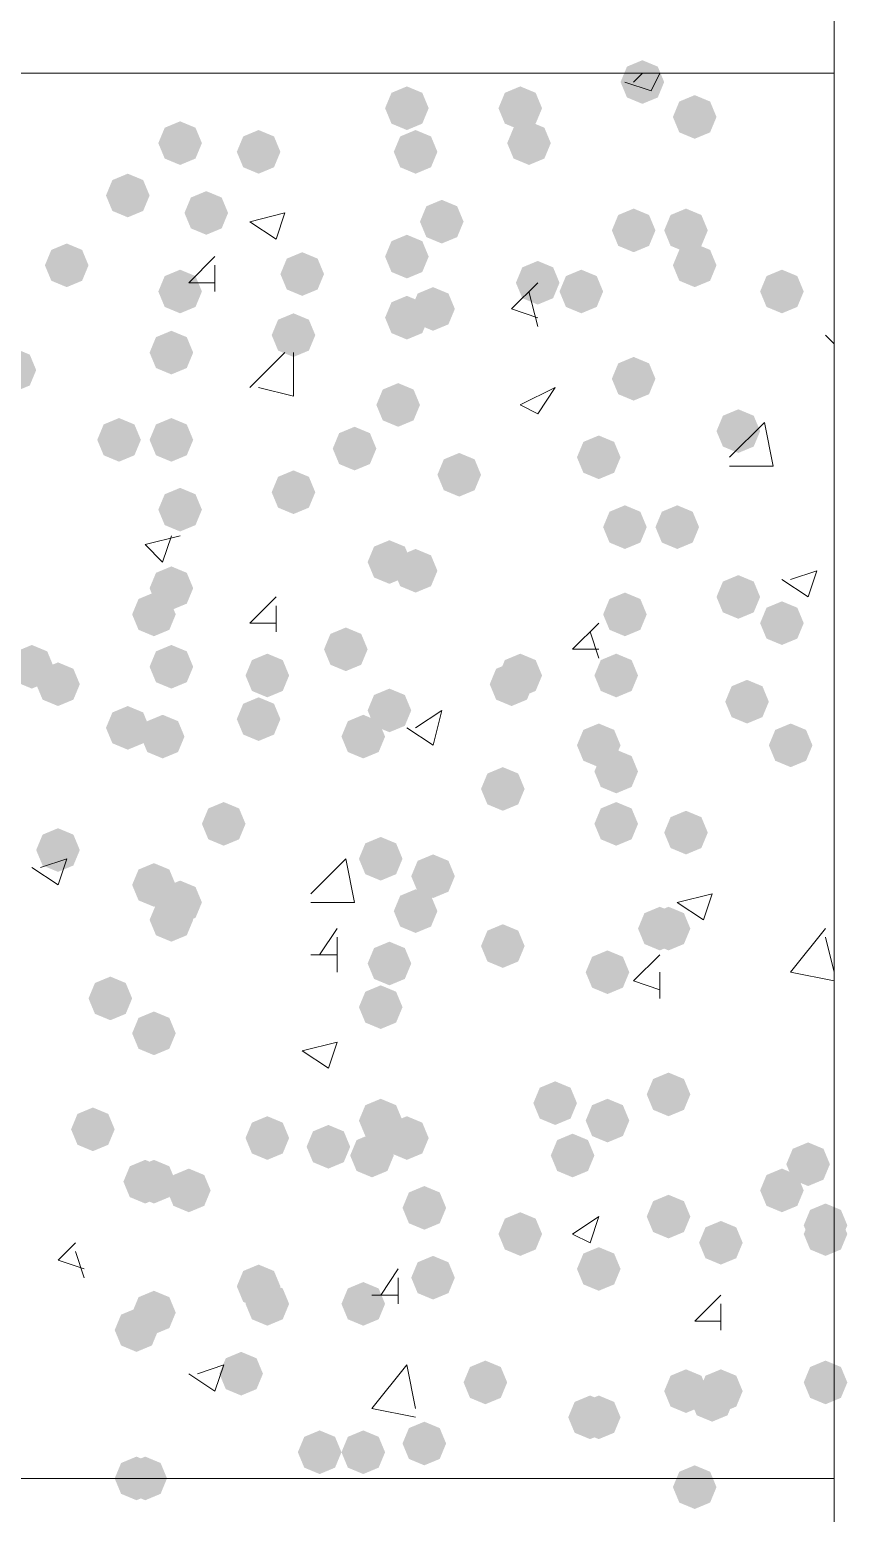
# Model space of a CAD drawing. Header units: millimetres. Extents: x 29 to 95071, y 20 to 67221.
# Drawn here: x 22451 to 22916, y 37338 to 38180 of the extents above; entities that cross this region are included whole.
import ezdxf

# ---------------------------------------------------------------- set-up
doc = ezdxf.new("R2010")
doc.units = ezdxf.units.MM

msp = doc.modelspace()

# ---------------------------------------------------------------- hatches: boundary and pattern name
h = msp.add_hatch(color=7)
h.dxf.hatch_style = 2
h.paths.add_polyline_path([(22799.45, 38138.05), (22790.7, 38141.69), (22787.06, 38150.44), (22790.7, 38159.19), (22799.45, 38162.83), (22808.21, 38159.19), (22811.85, 38150.44), (22808.21, 38141.69)])
h = msp.add_hatch(color=7)
h.dxf.hatch_style = 2
h.paths.add_polyline_path([(22665.63, 38123.18), (22656.88, 38126.82), (22653.24, 38135.57), (22656.88, 38144.32), (22665.63, 38147.96), (22674.38, 38144.32), (22678.02, 38135.57), (22674.38, 38126.82)])
h = msp.add_hatch(color=7)
h.dxf.hatch_style = 2
h.paths.add_polyline_path([(22730.06, 38123.18), (22721.31, 38126.82), (22717.67, 38135.57), (22721.31, 38144.32), (22730.06, 38147.96), (22738.81, 38144.32), (22742.45, 38135.57), (22738.81, 38126.82)])
h = msp.add_hatch(color=7)
h.dxf.hatch_style = 2
h.paths.add_polyline_path([(22829.19, 38118.22), (22820.44, 38121.86), (22816.8, 38130.61), (22820.44, 38139.36), (22829.19, 38143), (22837.95, 38139.36), (22841.58, 38130.61), (22837.95, 38121.86)])
h = msp.add_hatch(color=7)
h.dxf.hatch_style = 2
h.paths.add_polyline_path([(22536.76, 38103.35), (22528.01, 38106.99), (22524.37, 38115.74), (22528.01, 38124.49), (22536.76, 38128.13), (22545.51, 38124.49), (22549.15, 38115.74), (22545.51, 38106.99)])
h = msp.add_hatch(color=7)
h.dxf.hatch_style = 2
h.paths.add_polyline_path([(22581.37, 38098.39), (22572.62, 38102.04), (22568.98, 38110.79), (22572.62, 38119.54), (22581.37, 38123.18), (22590.12, 38119.54), (22593.76, 38110.79), (22590.12, 38102.04)])
h = msp.add_hatch(color=7)
h.dxf.hatch_style = 2
h.paths.add_polyline_path([(22670.58, 38098.39), (22661.83, 38102.04), (22658.19, 38110.79), (22661.83, 38119.54), (22670.58, 38123.18), (22679.34, 38119.54), (22682.98, 38110.79), (22679.34, 38102.04)])
h = msp.add_hatch(color=7)
h.dxf.hatch_style = 2
h.paths.add_polyline_path([(22735.02, 38103.35), (22726.27, 38106.99), (22722.63, 38115.74), (22726.27, 38124.49), (22735.02, 38128.13), (22743.77, 38124.49), (22747.41, 38115.74), (22743.77, 38106.99)])
h = msp.add_hatch(color=7)
h.dxf.hatch_style = 2
h.paths.add_polyline_path([(22507.02, 38073.61), (22498.27, 38077.25), (22494.63, 38086), (22498.27, 38094.76), (22507.02, 38098.39), (22515.77, 38094.76), (22519.41, 38086), (22515.77, 38077.25)])
h = msp.add_hatch(color=7)
h.dxf.hatch_style = 2
h.paths.add_polyline_path([(22551.63, 38063.7), (22542.88, 38067.34), (22539.24, 38076.09), (22542.88, 38084.84), (22551.63, 38088.48), (22560.38, 38084.84), (22564.02, 38076.09), (22560.38, 38067.34)])
h = msp.add_hatch(color=7)
h.dxf.hatch_style = 2
h.paths.add_polyline_path([(22685.45, 38058.74), (22676.7, 38062.38), (22673.06, 38071.13), (22676.7, 38079.89), (22685.45, 38083.53), (22694.21, 38079.89), (22697.85, 38071.13), (22694.21, 38062.38)])
h = msp.add_hatch(color=7)
h.dxf.hatch_style = 2
h.paths.add_polyline_path([(22794.5, 38053.79), (22785.75, 38057.43), (22782.11, 38066.18), (22785.75, 38074.93), (22794.5, 38078.57), (22803.25, 38074.93), (22806.89, 38066.18), (22803.25, 38057.43)])
h = msp.add_hatch(color=7)
h.dxf.hatch_style = 2
h.paths.add_polyline_path([(22824.24, 38053.79), (22815.49, 38057.43), (22811.85, 38066.18), (22815.49, 38074.93), (22824.24, 38078.57), (22832.99, 38074.93), (22836.63, 38066.18), (22832.99, 38057.43)])
h = msp.add_hatch(color=7)
h.dxf.hatch_style = 2
h.paths.add_polyline_path([(22665.63, 38038.92), (22656.88, 38042.56), (22653.24, 38051.31), (22656.88, 38060.06), (22665.63, 38063.7), (22674.38, 38060.06), (22678.02, 38051.31), (22674.38, 38042.56)])
h = msp.add_hatch(color=7)
h.dxf.hatch_style = 2
h.paths.add_polyline_path([(22472.32, 38033.96), (22463.57, 38037.6), (22459.93, 38046.35), (22463.57, 38055.1), (22472.32, 38058.74), (22481.07, 38055.1), (22484.71, 38046.35), (22481.07, 38037.6)])
h = msp.add_hatch(color=7)
h.dxf.hatch_style = 2
h.paths.add_polyline_path([(22606.15, 38029), (22597.4, 38032.64), (22593.76, 38041.39), (22597.4, 38050.15), (22606.15, 38053.79), (22614.9, 38050.15), (22618.54, 38041.39), (22614.9, 38032.64)])
h = msp.add_hatch(color=7)
h.dxf.hatch_style = 2
h.paths.add_polyline_path([(22829.19, 38033.96), (22820.44, 38037.6), (22816.8, 38046.35), (22820.44, 38055.1), (22829.19, 38058.74), (22837.95, 38055.1), (22841.58, 38046.35), (22837.95, 38037.6)])
h = msp.add_hatch(color=7)
h.dxf.hatch_style = 2
h.paths.add_polyline_path([(22739.98, 38024.05), (22731.22, 38027.69), (22727.58, 38036.44), (22731.22, 38045.19), (22739.98, 38048.83), (22748.73, 38045.19), (22752.37, 38036.44), (22748.73, 38027.69)])
h = msp.add_hatch(color=7)
h.dxf.hatch_style = 2
h.paths.add_polyline_path([(22536.76, 38019.09), (22528.01, 38022.73), (22524.37, 38031.48), (22528.01, 38040.23), (22536.76, 38043.87), (22545.51, 38040.23), (22549.15, 38031.48), (22545.51, 38022.73)])
h = msp.add_hatch(color=7)
h.dxf.hatch_style = 2
h.paths.add_polyline_path([(22764.76, 38019.09), (22756.01, 38022.73), (22752.37, 38031.48), (22756.01, 38040.23), (22764.76, 38043.87), (22773.51, 38040.23), (22777.15, 38031.48), (22773.51, 38022.73)])
h = msp.add_hatch(color=7)
h.dxf.hatch_style = 2
h.paths.add_polyline_path([(22878.76, 38019.09), (22870.01, 38022.73), (22866.37, 38031.48), (22870.01, 38040.23), (22878.76, 38043.87), (22887.51, 38040.23), (22891.15, 38031.48), (22887.51, 38022.73)])
h = msp.add_hatch(color=7)
h.dxf.hatch_style = 2
h.paths.add_polyline_path([(22665.63, 38004.22), (22656.88, 38007.86), (22653.24, 38016.61), (22656.88, 38025.36), (22665.63, 38029), (22674.38, 38025.36), (22678.02, 38016.61), (22674.38, 38007.86)])
h = msp.add_hatch(color=7)
h.dxf.hatch_style = 2
h.paths.add_polyline_path([(22680.5, 38009.18), (22671.75, 38012.82), (22668.11, 38021.57), (22671.75, 38030.32), (22680.5, 38033.96), (22689.25, 38030.32), (22692.89, 38021.57), (22689.25, 38012.82)])
h = msp.add_hatch(color=7)
h.dxf.hatch_style = 2
h.paths.add_polyline_path([(22601.19, 37994.31), (22592.44, 37997.95), (22588.8, 38006.7), (22592.44, 38015.45), (22601.19, 38019.09), (22609.94, 38015.45), (22613.58, 38006.7), (22609.94, 37997.95)])
h = msp.add_hatch(color=7)
h.dxf.hatch_style = 2
h.paths.add_polyline_path([(22531.8, 37984.39), (22523.05, 37988.03), (22519.41, 37996.79), (22523.05, 38005.54), (22531.8, 38009.18), (22540.55, 38005.54), (22544.19, 37996.79), (22540.55, 37988.03)])
h = msp.add_hatch(color=7)
h.dxf.hatch_style = 2
h.paths.add_polyline_path([(22442.58, 37974.48), (22433.83, 37978.12), (22430.19, 37986.87), (22433.83, 37995.62), (22442.58, 37999.26), (22451.33, 37995.62), (22454.97, 37986.87), (22451.33, 37978.12)])
h = msp.add_hatch(color=7)
h.dxf.hatch_style = 2
h.paths.add_polyline_path([(22794.5, 37969.52), (22785.75, 37973.16), (22782.11, 37981.92), (22785.75, 37990.67), (22794.5, 37994.31), (22803.25, 37990.67), (22806.89, 37981.92), (22803.25, 37973.16)])
h = msp.add_hatch(color=7)
h.dxf.hatch_style = 2
h.paths.add_polyline_path([(22660.67, 37954.66), (22651.92, 37958.3), (22648.28, 37967.05), (22651.92, 37975.8), (22660.67, 37979.44), (22669.42, 37975.8), (22673.06, 37967.05), (22669.42, 37958.3)])
h = msp.add_hatch(color=7)
h.dxf.hatch_style = 2
h.paths.add_polyline_path([(22853.98, 37939.79), (22845.22, 37943.43), (22841.58, 37952.18), (22845.22, 37960.93), (22853.98, 37964.57), (22862.73, 37960.93), (22866.37, 37952.18), (22862.73, 37943.43)])
h = msp.add_hatch(color=7)
h.dxf.hatch_style = 2
h.paths.add_polyline_path([(22502.06, 37934.83), (22493.31, 37938.47), (22489.67, 37947.22), (22493.31, 37955.97), (22502.06, 37959.61), (22510.81, 37955.97), (22514.45, 37947.22), (22510.81, 37938.47)])
h = msp.add_hatch(color=7)
h.dxf.hatch_style = 2
h.paths.add_polyline_path([(22531.8, 37934.83), (22523.05, 37938.47), (22519.41, 37947.22), (22523.05, 37955.97), (22531.8, 37959.61), (22540.55, 37955.97), (22544.19, 37947.22), (22540.55, 37938.47)])
h = msp.add_hatch(color=7)
h.dxf.hatch_style = 2
h.paths.add_polyline_path([(22635.89, 37929.87), (22627.14, 37933.51), (22623.5, 37942.26), (22627.14, 37951.02), (22635.89, 37954.66), (22644.64, 37951.02), (22648.28, 37942.26), (22644.64, 37933.51)])
h = msp.add_hatch(color=7)
h.dxf.hatch_style = 2
h.paths.add_polyline_path([(22774.67, 37924.92), (22765.92, 37928.56), (22762.28, 37937.31), (22765.92, 37946.06), (22774.67, 37949.7), (22783.42, 37946.06), (22787.06, 37937.31), (22783.42, 37928.56)])
h = msp.add_hatch(color=7)
h.dxf.hatch_style = 2
h.paths.add_polyline_path([(22695.37, 37915), (22686.62, 37918.64), (22682.98, 37927.39), (22686.62, 37936.15), (22695.37, 37939.79), (22704.12, 37936.15), (22707.76, 37927.39), (22704.12, 37918.64)])
h = msp.add_hatch(color=7)
h.dxf.hatch_style = 2
h.paths.add_polyline_path([(22601.19, 37905.09), (22592.44, 37908.73), (22588.8, 37917.48), (22592.44, 37926.23), (22601.19, 37929.87), (22609.94, 37926.23), (22613.58, 37917.48), (22609.94, 37908.73)])
h = msp.add_hatch(color=7)
h.dxf.hatch_style = 2
h.paths.add_polyline_path([(22536.76, 37895.18), (22528.01, 37898.82), (22524.37, 37907.57), (22528.01, 37916.32), (22536.76, 37919.96), (22545.51, 37916.32), (22549.15, 37907.57), (22545.51, 37898.82)])
h = msp.add_hatch(color=7)
h.dxf.hatch_style = 2
h.paths.add_polyline_path([(22789.54, 37885.26), (22780.79, 37888.9), (22777.15, 37897.66), (22780.79, 37906.41), (22789.54, 37910.05), (22798.29, 37906.41), (22801.93, 37897.66), (22798.29, 37888.9)])
h = msp.add_hatch(color=7)
h.dxf.hatch_style = 2
h.paths.add_polyline_path([(22819.28, 37885.26), (22810.53, 37888.9), (22806.89, 37897.66), (22810.53, 37906.41), (22819.28, 37910.05), (22828.03, 37906.41), (22831.67, 37897.66), (22828.03, 37888.9)])
h = msp.add_hatch(color=7)
h.dxf.hatch_style = 2
h.paths.add_polyline_path([(22655.71, 37865.44), (22646.96, 37869.08), (22643.32, 37877.83), (22646.96, 37886.58), (22655.71, 37890.22), (22664.47, 37886.58), (22668.11, 37877.83), (22664.47, 37869.08)])
h = msp.add_hatch(color=7)
h.dxf.hatch_style = 2
h.paths.add_polyline_path([(22670.58, 37860.48), (22661.83, 37864.12), (22658.19, 37872.87), (22661.83, 37881.62), (22670.58, 37885.26), (22679.34, 37881.62), (22682.98, 37872.87), (22679.34, 37864.12)])
h = msp.add_hatch(color=7)
h.dxf.hatch_style = 2
h.paths.add_polyline_path([(22531.8, 37850.57), (22523.05, 37854.21), (22519.41, 37862.96), (22523.05, 37871.71), (22531.8, 37875.35), (22540.55, 37871.71), (22544.19, 37862.96), (22540.55, 37854.21)])
h = msp.add_hatch(color=7)
h.dxf.hatch_style = 2
h.paths.add_polyline_path([(22853.98, 37845.61), (22845.22, 37849.25), (22841.58, 37858), (22845.22, 37866.75), (22853.98, 37870.39), (22862.73, 37866.75), (22866.37, 37858), (22862.73, 37849.25)])
h = msp.add_hatch(color=7)
h.dxf.hatch_style = 2
h.paths.add_polyline_path([(22521.89, 37835.7), (22513.14, 37839.34), (22509.5, 37848.09), (22513.14, 37856.84), (22521.89, 37860.48), (22530.64, 37856.84), (22534.28, 37848.09), (22530.64, 37839.34)])
h = msp.add_hatch(color=7)
h.dxf.hatch_style = 2
h.paths.add_polyline_path([(22789.54, 37835.7), (22780.79, 37839.34), (22777.15, 37848.09), (22780.79, 37856.84), (22789.54, 37860.48), (22798.29, 37856.84), (22801.93, 37848.09), (22798.29, 37839.34)])
h = msp.add_hatch(color=7)
h.dxf.hatch_style = 2
h.paths.add_polyline_path([(22878.76, 37830.74), (22870.01, 37834.38), (22866.37, 37843.13), (22870.01, 37851.88), (22878.76, 37855.52), (22887.51, 37851.88), (22891.15, 37843.13), (22887.51, 37834.38)])
h = msp.add_hatch(color=7)
h.dxf.hatch_style = 2
h.paths.add_polyline_path([(22630.93, 37815.87), (22622.18, 37819.51), (22618.54, 37828.26), (22622.18, 37837.01), (22630.93, 37840.65), (22639.68, 37837.01), (22643.32, 37828.26), (22639.68, 37819.51)])
h = msp.add_hatch(color=7)
h.dxf.hatch_style = 2
h.paths.add_polyline_path([(22452.5, 37805.96), (22443.74, 37809.6), (22440.1, 37818.35), (22443.74, 37827.1), (22452.5, 37830.74), (22461.25, 37827.1), (22464.89, 37818.35), (22461.25, 37809.6)])
h = msp.add_hatch(color=7)
h.dxf.hatch_style = 2
h.paths.add_polyline_path([(22531.8, 37805.96), (22523.05, 37809.6), (22519.41, 37818.35), (22523.05, 37827.1), (22531.8, 37830.74), (22540.55, 37827.1), (22544.19, 37818.35), (22540.55, 37809.6)])
h = msp.add_hatch(color=7)
h.dxf.hatch_style = 2
h.paths.add_polyline_path([(22586.32, 37801), (22577.57, 37804.64), (22573.93, 37813.39), (22577.57, 37822.15), (22586.32, 37825.79), (22595.07, 37822.15), (22598.71, 37813.39), (22595.07, 37804.64)])
h = msp.add_hatch(color=7)
h.dxf.hatch_style = 2
h.paths.add_polyline_path([(22730.06, 37801), (22721.31, 37804.64), (22717.67, 37813.39), (22721.31, 37822.15), (22730.06, 37825.79), (22738.81, 37822.15), (22742.45, 37813.39), (22738.81, 37804.64)])
h = msp.add_hatch(color=7)
h.dxf.hatch_style = 2
h.paths.add_polyline_path([(22784.58, 37801), (22775.83, 37804.64), (22772.19, 37813.39), (22775.83, 37822.15), (22784.58, 37825.79), (22793.34, 37822.15), (22796.98, 37813.39), (22793.34, 37804.64)])
h = msp.add_hatch(color=7)
h.dxf.hatch_style = 2
h.paths.add_polyline_path([(22467.37, 37796.05), (22458.61, 37799.69), (22454.97, 37808.44), (22458.61, 37817.19), (22467.37, 37820.83), (22476.12, 37817.19), (22479.76, 37808.44), (22476.12, 37799.69)])
h = msp.add_hatch(color=7)
h.dxf.hatch_style = 2
h.paths.add_polyline_path([(22725.11, 37796.05), (22716.35, 37799.69), (22712.71, 37808.44), (22716.35, 37817.19), (22725.11, 37820.83), (22733.86, 37817.19), (22737.5, 37808.44), (22733.86, 37799.69)])
h = msp.add_hatch(color=7)
h.dxf.hatch_style = 2
h.paths.add_polyline_path([(22858.93, 37786.13), (22850.18, 37789.77), (22846.54, 37798.52), (22850.18, 37807.28), (22858.93, 37810.92), (22867.68, 37807.28), (22871.32, 37798.52), (22867.68, 37789.77)])
h = msp.add_hatch(color=7)
h.dxf.hatch_style = 2
h.paths.add_polyline_path([(22581.37, 37776.22), (22572.62, 37779.86), (22568.98, 37788.61), (22572.62, 37797.36), (22581.37, 37801), (22590.12, 37797.36), (22593.76, 37788.61), (22590.12, 37779.86)])
h = msp.add_hatch(color=7)
h.dxf.hatch_style = 2
h.paths.add_polyline_path([(22655.71, 37781.18), (22646.96, 37784.82), (22643.32, 37793.57), (22646.96, 37802.32), (22655.71, 37805.96), (22664.47, 37802.32), (22668.11, 37793.57), (22664.47, 37784.82)])
h = msp.add_hatch(color=7)
h.dxf.hatch_style = 2
h.paths.add_polyline_path([(22507.02, 37771.26), (22498.27, 37774.9), (22494.63, 37783.65), (22498.27, 37792.41), (22507.02, 37796.05), (22515.77, 37792.41), (22519.41, 37783.65), (22515.77, 37774.9)])
h = msp.add_hatch(color=7)
h.dxf.hatch_style = 2
h.paths.add_polyline_path([(22526.84, 37766.31), (22518.09, 37769.95), (22514.45, 37778.7), (22518.09, 37787.45), (22526.84, 37791.09), (22535.6, 37787.45), (22539.24, 37778.7), (22535.6, 37769.95)])
h = msp.add_hatch(color=7)
h.dxf.hatch_style = 2
h.paths.add_polyline_path([(22640.84, 37766.31), (22632.09, 37769.95), (22628.45, 37778.7), (22632.09, 37787.45), (22640.84, 37791.09), (22649.6, 37787.45), (22653.24, 37778.7), (22649.6, 37769.95)])
h = msp.add_hatch(color=7)
h.dxf.hatch_style = 2
h.paths.add_polyline_path([(22774.67, 37761.35), (22765.92, 37764.99), (22762.28, 37773.74), (22765.92, 37782.49), (22774.67, 37786.13), (22783.42, 37782.49), (22787.06, 37773.74), (22783.42, 37764.99)])
h = msp.add_hatch(color=7)
h.dxf.hatch_style = 2
h.paths.add_polyline_path([(22883.72, 37761.35), (22874.96, 37764.99), (22871.32, 37773.74), (22874.96, 37782.49), (22883.72, 37786.13), (22892.47, 37782.49), (22896.11, 37773.74), (22892.47, 37764.99)])
h = msp.add_hatch(color=7)
h.dxf.hatch_style = 2
h.paths.add_polyline_path([(22784.58, 37746.48), (22775.83, 37750.12), (22772.19, 37758.87), (22775.83, 37767.62), (22784.58, 37771.26), (22793.34, 37767.62), (22796.98, 37758.87), (22793.34, 37750.12)])
h = msp.add_hatch(color=7)
h.dxf.hatch_style = 2
h.paths.add_polyline_path([(22720.15, 37736.57), (22711.4, 37740.21), (22707.76, 37748.96), (22711.4, 37757.71), (22720.15, 37761.35), (22728.9, 37757.71), (22732.54, 37748.96), (22728.9, 37740.21)])
h = msp.add_hatch(color=7)
h.dxf.hatch_style = 2
h.paths.add_polyline_path([(22561.54, 37716.74), (22552.79, 37720.38), (22549.15, 37729.13), (22552.79, 37737.88), (22561.54, 37741.52), (22570.29, 37737.88), (22573.93, 37729.13), (22570.29, 37720.38)])
h = msp.add_hatch(color=7)
h.dxf.hatch_style = 2
h.paths.add_polyline_path([(22784.58, 37716.74), (22775.83, 37720.38), (22772.19, 37729.13), (22775.83, 37737.88), (22784.58, 37741.52), (22793.34, 37737.88), (22796.98, 37729.13), (22793.34, 37720.38)])
h = msp.add_hatch(color=7)
h.dxf.hatch_style = 2
h.paths.add_polyline_path([(22824.24, 37711.78), (22815.49, 37715.42), (22811.85, 37724.18), (22815.49, 37732.93), (22824.24, 37736.57), (22832.99, 37732.93), (22836.63, 37724.18), (22832.99, 37715.42)])
h = msp.add_hatch(color=7)
h.dxf.hatch_style = 2
h.paths.add_polyline_path([(22467.37, 37701.87), (22458.61, 37705.51), (22454.97, 37714.26), (22458.61, 37723.01), (22467.37, 37726.65), (22476.12, 37723.01), (22479.76, 37714.26), (22476.12, 37705.51)])
h = msp.add_hatch(color=7)
h.dxf.hatch_style = 2
h.paths.add_polyline_path([(22650.76, 37696.92), (22642.01, 37700.56), (22638.37, 37709.31), (22642.01, 37718.06), (22650.76, 37721.7), (22659.51, 37718.06), (22663.15, 37709.31), (22659.51, 37700.56)])
h = msp.add_hatch(color=7)
h.dxf.hatch_style = 2
h.paths.add_polyline_path([(22680.5, 37687), (22671.75, 37690.64), (22668.11, 37699.39), (22671.75, 37708.14), (22680.5, 37711.78), (22689.25, 37708.14), (22692.89, 37699.39), (22689.25, 37690.64)])
h = msp.add_hatch(color=7)
h.dxf.hatch_style = 2
h.paths.add_polyline_path([(22521.89, 37682.05), (22513.14, 37685.69), (22509.5, 37694.44), (22513.14, 37703.19), (22521.89, 37706.83), (22530.64, 37703.19), (22534.28, 37694.44), (22530.64, 37685.69)])
h = msp.add_hatch(color=7)
h.dxf.hatch_style = 2
h.paths.add_polyline_path([(22536.76, 37672.13), (22528.01, 37675.77), (22524.37, 37684.52), (22528.01, 37693.28), (22536.76, 37696.92), (22545.51, 37693.28), (22549.15, 37684.52), (22545.51, 37675.77)])
h = msp.add_hatch(color=7)
h.dxf.hatch_style = 2
h.paths.add_polyline_path([(22670.58, 37667.18), (22661.83, 37670.82), (22658.19, 37679.57), (22661.83, 37688.32), (22670.58, 37691.96), (22679.34, 37688.32), (22682.98, 37679.57), (22679.34, 37670.82)])
h = msp.add_hatch(color=7)
h.dxf.hatch_style = 2
h.paths.add_polyline_path([(22531.8, 37662.22), (22523.05, 37665.86), (22519.41, 37674.61), (22523.05, 37683.36), (22531.8, 37687), (22540.55, 37683.36), (22544.19, 37674.61), (22540.55, 37665.86)])
h = msp.add_hatch(color=7)
h.dxf.hatch_style = 2
h.paths.add_polyline_path([(22809.37, 37657.26), (22800.62, 37660.9), (22796.98, 37669.65), (22800.62, 37678.41), (22809.37, 37682.05), (22818.12, 37678.41), (22821.76, 37669.65), (22818.12, 37660.9)])
h = msp.add_hatch(color=7)
h.dxf.hatch_style = 2
h.paths.add_polyline_path([(22814.32, 37657.26), (22805.57, 37660.9), (22801.93, 37669.65), (22805.57, 37678.41), (22814.32, 37682.05), (22823.08, 37678.41), (22826.72, 37669.65), (22823.08, 37660.9)])
h = msp.add_hatch(color=7)
h.dxf.hatch_style = 2
h.paths.add_polyline_path([(22720.15, 37647.35), (22711.4, 37650.99), (22707.76, 37659.74), (22711.4, 37668.49), (22720.15, 37672.13), (22728.9, 37668.49), (22732.54, 37659.74), (22728.9, 37650.99)])
h = msp.add_hatch(color=7)
h.dxf.hatch_style = 2
h.paths.add_polyline_path([(22655.71, 37637.44), (22646.96, 37641.08), (22643.32, 37649.83), (22646.96, 37658.58), (22655.71, 37662.22), (22664.47, 37658.58), (22668.11, 37649.83), (22664.47, 37641.08)])
h = msp.add_hatch(color=7)
h.dxf.hatch_style = 2
h.paths.add_polyline_path([(22779.63, 37632.48), (22770.88, 37636.12), (22767.24, 37644.87), (22770.88, 37653.62), (22779.63, 37657.26), (22788.38, 37653.62), (22792.02, 37644.87), (22788.38, 37636.12)])
h = msp.add_hatch(color=7)
h.dxf.hatch_style = 2
h.paths.add_polyline_path([(22497.11, 37617.61), (22488.35, 37621.25), (22484.71, 37630), (22488.35, 37638.75), (22497.11, 37642.39), (22505.86, 37638.75), (22509.5, 37630), (22505.86, 37621.25)])
h = msp.add_hatch(color=7)
h.dxf.hatch_style = 2
h.paths.add_polyline_path([(22650.76, 37612.65), (22642.01, 37616.29), (22638.37, 37625.05), (22642.01, 37633.8), (22650.76, 37637.44), (22659.51, 37633.8), (22663.15, 37625.05), (22659.51, 37616.29)])
h = msp.add_hatch(color=7)
h.dxf.hatch_style = 2
h.paths.add_polyline_path([(22521.89, 37597.78), (22513.14, 37601.42), (22509.5, 37610.18), (22513.14, 37618.93), (22521.89, 37622.57), (22530.64, 37618.93), (22534.28, 37610.18), (22530.64, 37601.42)])
h = msp.add_hatch(color=7)
h.dxf.hatch_style = 2
h.paths.add_polyline_path([(22749.89, 37558.13), (22741.14, 37561.77), (22737.5, 37570.52), (22741.14, 37579.27), (22749.89, 37582.91), (22758.64, 37579.27), (22762.28, 37570.52), (22758.64, 37561.77)])
h = msp.add_hatch(color=7)
h.dxf.hatch_style = 2
h.paths.add_polyline_path([(22814.32, 37563.09), (22805.57, 37566.73), (22801.93, 37575.48), (22805.57, 37584.23), (22814.32, 37587.87), (22823.08, 37584.23), (22826.72, 37575.48), (22823.08, 37566.73)])
h = msp.add_hatch(color=7)
h.dxf.hatch_style = 2
h.paths.add_polyline_path([(22650.76, 37548.22), (22642.01, 37551.86), (22638.37, 37560.61), (22642.01, 37569.36), (22650.76, 37573), (22659.51, 37569.36), (22663.15, 37560.61), (22659.51, 37551.86)])
h = msp.add_hatch(color=7)
h.dxf.hatch_style = 2
h.paths.add_polyline_path([(22779.63, 37548.22), (22770.88, 37551.86), (22767.24, 37560.61), (22770.88, 37569.36), (22779.63, 37573), (22788.38, 37569.36), (22792.02, 37560.61), (22788.38, 37551.86)])
h = msp.add_hatch(color=7)
h.dxf.hatch_style = 2
h.paths.add_polyline_path([(22487.19, 37543.26), (22478.44, 37546.9), (22474.8, 37555.65), (22478.44, 37564.4), (22487.19, 37568.04), (22495.94, 37564.4), (22499.58, 37555.65), (22495.94, 37546.9)])
h = msp.add_hatch(color=7)
h.dxf.hatch_style = 2
h.paths.add_polyline_path([(22586.32, 37538.31), (22577.57, 37541.95), (22573.93, 37550.7), (22577.57, 37559.45), (22586.32, 37563.09), (22595.07, 37559.45), (22598.71, 37550.7), (22595.07, 37541.95)])
h = msp.add_hatch(color=7)
h.dxf.hatch_style = 2
h.paths.add_polyline_path([(22621.02, 37533.35), (22612.27, 37536.99), (22608.63, 37545.74), (22612.27, 37554.49), (22621.02, 37558.13), (22629.77, 37554.49), (22633.41, 37545.74), (22629.77, 37536.99)])
h = msp.add_hatch(color=7)
h.dxf.hatch_style = 2
h.paths.add_polyline_path([(22665.63, 37538.31), (22656.88, 37541.95), (22653.24, 37550.7), (22656.88, 37559.45), (22665.63, 37563.09), (22674.38, 37559.45), (22678.02, 37550.7), (22674.38, 37541.95)])
h = msp.add_hatch(color=7)
h.dxf.hatch_style = 2
h.paths.add_polyline_path([(22645.8, 37528.39), (22637.05, 37532.03), (22633.41, 37540.78), (22637.05, 37549.54), (22645.8, 37553.18), (22654.55, 37549.54), (22658.19, 37540.78), (22654.55, 37532.03)])
h = msp.add_hatch(color=7)
h.dxf.hatch_style = 2
h.paths.add_polyline_path([(22759.8, 37528.39), (22751.05, 37532.03), (22747.41, 37540.78), (22751.05, 37549.54), (22759.8, 37553.18), (22768.55, 37549.54), (22772.19, 37540.78), (22768.55, 37532.03)])
h = msp.add_hatch(color=7)
h.dxf.hatch_style = 2
h.paths.add_polyline_path([(22893.63, 37523.44), (22884.88, 37527.08), (22881.24, 37535.83), (22884.88, 37544.58), (22893.63, 37548.22), (22902.38, 37544.58), (22906.02, 37535.83), (22902.38, 37527.08)])
h = msp.add_hatch(color=7)
h.dxf.hatch_style = 2
h.paths.add_polyline_path([(22516.93, 37513.52), (22508.18, 37517.16), (22504.54, 37525.91), (22508.18, 37534.67), (22516.93, 37538.31), (22525.68, 37534.67), (22529.32, 37525.91), (22525.68, 37517.16)])
h = msp.add_hatch(color=7)
h.dxf.hatch_style = 2
h.paths.add_polyline_path([(22521.89, 37513.52), (22513.14, 37517.16), (22509.5, 37525.91), (22513.14, 37534.67), (22521.89, 37538.31), (22530.64, 37534.67), (22534.28, 37525.91), (22530.64, 37517.16)])
h = msp.add_hatch(color=7)
h.dxf.hatch_style = 2
h.paths.add_polyline_path([(22541.71, 37508.57), (22532.96, 37512.21), (22529.32, 37520.96), (22532.96, 37529.71), (22541.71, 37533.35), (22550.47, 37529.71), (22554.11, 37520.96), (22550.47, 37512.21)])
h = msp.add_hatch(color=7)
h.dxf.hatch_style = 2
h.paths.add_polyline_path([(22878.76, 37508.57), (22870.01, 37512.21), (22866.37, 37520.96), (22870.01, 37529.71), (22878.76, 37533.35), (22887.51, 37529.71), (22891.15, 37520.96), (22887.51, 37512.21)])
h = msp.add_hatch(color=7)
h.dxf.hatch_style = 2
h.paths.add_polyline_path([(22675.54, 37498.65), (22666.79, 37502.29), (22663.15, 37511.04), (22666.79, 37519.8), (22675.54, 37523.44), (22684.29, 37519.8), (22687.93, 37511.04), (22684.29, 37502.29)])
h = msp.add_hatch(color=7)
h.dxf.hatch_style = 2
h.paths.add_polyline_path([(22814.32, 37493.7), (22805.57, 37497.34), (22801.93, 37506.09), (22805.57, 37514.84), (22814.32, 37518.48), (22823.08, 37514.84), (22826.72, 37506.09), (22823.08, 37497.34)])
h = msp.add_hatch(color=7)
h.dxf.hatch_style = 2
h.paths.add_polyline_path([(22903.54, 37488.74), (22894.79, 37492.38), (22891.15, 37501.13), (22894.79, 37509.88), (22903.54, 37513.52), (22912.29, 37509.88), (22915.93, 37501.13), (22912.29, 37492.38)])
h = msp.add_hatch(color=7)
h.dxf.hatch_style = 2
h.paths.add_polyline_path([(22730.06, 37483.78), (22721.31, 37487.42), (22717.67, 37496.18), (22721.31, 37504.93), (22730.06, 37508.57), (22738.81, 37504.93), (22742.45, 37496.18), (22738.81, 37487.42)])
h = msp.add_hatch(color=7)
h.dxf.hatch_style = 2
h.paths.add_polyline_path([(22903.54, 37483.78), (22894.79, 37487.42), (22891.15, 37496.18), (22894.79, 37504.93), (22903.54, 37508.57), (22912.29, 37504.93), (22915.93, 37496.18), (22912.29, 37487.42)])
h = msp.add_hatch(color=7)
h.dxf.hatch_style = 2
h.paths.add_polyline_path([(22844.06, 37478.83), (22835.31, 37482.47), (22831.67, 37491.22), (22835.31, 37499.97), (22844.06, 37503.61), (22852.81, 37499.97), (22856.45, 37491.22), (22852.81, 37482.47)])
h = msp.add_hatch(color=7)
h.dxf.hatch_style = 2
h.paths.add_polyline_path([(22774.67, 37463.96), (22765.92, 37467.6), (22762.28, 37476.35), (22765.92, 37485.1), (22774.67, 37488.74), (22783.42, 37485.1), (22787.06, 37476.35), (22783.42, 37467.6)])
h = msp.add_hatch(color=7)
h.dxf.hatch_style = 2
h.paths.add_polyline_path([(22680.5, 37459), (22671.75, 37462.64), (22668.11, 37471.39), (22671.75, 37480.14), (22680.5, 37483.78), (22689.25, 37480.14), (22692.89, 37471.39), (22689.25, 37462.64)])
h = msp.add_hatch(color=7)
h.dxf.hatch_style = 2
h.paths.add_polyline_path([(22581.37, 37454.04), (22572.62, 37457.68), (22568.98, 37466.44), (22572.62, 37475.19), (22581.37, 37478.83), (22590.12, 37475.19), (22593.76, 37466.44), (22590.12, 37457.68)])
h = msp.add_hatch(color=7)
h.dxf.hatch_style = 2
h.paths.add_polyline_path([(22521.89, 37439.17), (22513.14, 37442.81), (22509.5, 37451.57), (22513.14, 37460.32), (22521.89, 37463.96), (22530.64, 37460.32), (22534.28, 37451.57), (22530.64, 37442.81)])
h = msp.add_hatch(color=7)
h.dxf.hatch_style = 2
h.paths.add_polyline_path([(22586.32, 37444.13), (22577.57, 37447.77), (22573.93, 37456.52), (22577.57, 37465.27), (22586.32, 37468.91), (22595.07, 37465.27), (22598.71, 37456.52), (22595.07, 37447.77)])
h = msp.add_hatch(color=7)
h.dxf.hatch_style = 2
h.paths.add_polyline_path([(22640.84, 37444.13), (22632.09, 37447.77), (22628.45, 37456.52), (22632.09, 37465.27), (22640.84, 37468.91), (22649.6, 37465.27), (22653.24, 37456.52), (22649.6, 37447.77)])
h = msp.add_hatch(color=7)
h.dxf.hatch_style = 2
h.paths.add_polyline_path([(22511.97, 37429.26), (22503.22, 37432.9), (22499.58, 37441.65), (22503.22, 37450.4), (22511.97, 37454.04), (22520.73, 37450.4), (22524.37, 37441.65), (22520.73, 37432.9)])
h = msp.add_hatch(color=7)
h.dxf.hatch_style = 2
h.paths.add_polyline_path([(22571.45, 37404.48), (22562.7, 37408.12), (22559.06, 37416.87), (22562.7, 37425.62), (22571.45, 37429.26), (22580.2, 37425.62), (22583.84, 37416.87), (22580.2, 37408.12)])
h = msp.add_hatch(color=7)
h.dxf.hatch_style = 2
h.paths.add_polyline_path([(22710.24, 37399.52), (22701.49, 37403.16), (22697.85, 37411.91), (22701.49, 37420.67), (22710.24, 37424.31), (22718.99, 37420.67), (22722.63, 37411.91), (22718.99, 37403.16)])
h = msp.add_hatch(color=7)
h.dxf.hatch_style = 2
h.paths.add_polyline_path([(22903.54, 37399.52), (22894.79, 37403.16), (22891.15, 37411.91), (22894.79, 37420.67), (22903.54, 37424.31), (22912.29, 37420.67), (22915.93, 37411.91), (22912.29, 37403.16)])
h = msp.add_hatch(color=7)
h.dxf.hatch_style = 2
h.paths.add_polyline_path([(22824.24, 37394.57), (22815.49, 37398.21), (22811.85, 37406.96), (22815.49, 37415.71), (22824.24, 37419.35), (22832.99, 37415.71), (22836.63, 37406.96), (22832.99, 37398.21)])
h = msp.add_hatch(color=7)
h.dxf.hatch_style = 2
h.paths.add_polyline_path([(22839.11, 37389.61), (22830.36, 37393.25), (22826.72, 37402), (22830.36, 37410.75), (22839.11, 37414.39), (22847.86, 37410.75), (22851.5, 37402), (22847.86, 37393.25)])
h = msp.add_hatch(color=7)
h.dxf.hatch_style = 2
h.paths.add_polyline_path([(22844.06, 37394.57), (22835.31, 37398.21), (22831.67, 37406.96), (22835.31, 37415.71), (22844.06, 37419.35), (22852.81, 37415.71), (22856.45, 37406.96), (22852.81, 37398.21)])
h = msp.add_hatch(color=7)
h.dxf.hatch_style = 2
h.paths.add_polyline_path([(22769.72, 37379.7), (22760.96, 37383.34), (22757.32, 37392.09), (22760.96, 37400.84), (22769.72, 37404.48), (22778.47, 37400.84), (22782.11, 37392.09), (22778.47, 37383.34)])
h = msp.add_hatch(color=7)
h.dxf.hatch_style = 2
h.paths.add_polyline_path([(22774.67, 37379.7), (22765.92, 37383.34), (22762.28, 37392.09), (22765.92, 37400.84), (22774.67, 37404.48), (22783.42, 37400.84), (22787.06, 37392.09), (22783.42, 37383.34)])
h = msp.add_hatch(color=7)
h.dxf.hatch_style = 2
h.paths.add_polyline_path([(22675.54, 37364.83), (22666.79, 37368.47), (22663.15, 37377.22), (22666.79, 37385.97), (22675.54, 37389.61), (22684.29, 37385.97), (22687.93, 37377.22), (22684.29, 37368.47)])
h = msp.add_hatch(color=7)
h.dxf.hatch_style = 2
h.paths.add_polyline_path([(22616.06, 37359.87), (22607.31, 37363.51), (22603.67, 37372.26), (22607.31, 37381.01), (22616.06, 37384.65), (22624.81, 37381.01), (22628.45, 37372.26), (22624.81, 37363.51)])
h = msp.add_hatch(color=7)
h.dxf.hatch_style = 2
h.paths.add_polyline_path([(22640.84, 37359.87), (22632.09, 37363.51), (22628.45, 37372.26), (22632.09, 37381.01), (22640.84, 37384.65), (22649.6, 37381.01), (22653.24, 37372.26), (22649.6, 37363.51)])
h = msp.add_hatch(color=7)
h.dxf.hatch_style = 2
h.paths.add_polyline_path([(22511.97, 37345), (22503.22, 37348.64), (22499.58, 37357.39), (22503.22, 37366.14), (22511.97, 37369.78), (22520.73, 37366.14), (22524.37, 37357.39), (22520.73, 37348.64)])
h = msp.add_hatch(color=7)
h.dxf.hatch_style = 2
h.paths.add_polyline_path([(22516.93, 37345), (22508.18, 37348.64), (22504.54, 37357.39), (22508.18, 37366.14), (22516.93, 37369.78), (22525.68, 37366.14), (22529.32, 37357.39), (22525.68, 37348.64)])
h = msp.add_hatch(color=7)
h.dxf.hatch_style = 2
h.paths.add_polyline_path([(22829.19, 37340.04), (22820.44, 37343.68), (22816.8, 37352.44), (22820.44, 37361.19), (22829.19, 37364.83), (22837.95, 37361.19), (22841.58, 37352.44), (22837.95, 37343.68)])

# ---------------------------------------------------------------- linework, layer by layer
at = {"color": 7, "lineweight": 0}
for points in [[(22908.5, 32653.63), (22908.5, 42705.5)], [(21907.28, 38155.4), (22908.5, 38155.4)], [(22794.5, 38150.44), (22799.45, 38155.4)], [(22804.41, 38145.48), (22809.37, 38155.4)], [(22789.54, 38150.44), (22804.41, 38145.48)], [(22576.41, 38071.13), (22596.24, 38076.09)], [(22576.41, 38071.13), (22591.28, 38061.22)], [(22591.28, 38061.22), (22596.24, 38076.09)], [(22541.71, 38036.44), (22556.58, 38051.31)], [(22556.58, 38031.48), (22556.58, 38046.35)], [(22541.71, 38036.44), (22556.58, 38036.44)], [(22725.11, 38021.57), (22739.98, 38036.44)], [(22739.98, 38011.66), (22735.02, 38031.48)], [(22725.11, 38021.57), (22739.98, 38016.61)], [(22903.54, 38006.7), (22908.5, 38001.74)], [(22576.41, 37976.96), (22596.24, 37996.79)], [(22601.19, 37972), (22601.19, 37996.79)], [(22581.37, 37976.96), (22601.19, 37972)], [(22730.06, 37967.05), (22749.89, 37976.96)], [(22739.98, 37962.09), (22749.89, 37976.96)], [(22730.06, 37967.05), (22739.98, 37962.09)], [(22849.02, 37937.31), (22868.85, 37957.13)], [(22873.8, 37932.35), (22868.85, 37957.13)], [(22849.02, 37932.35), (22873.8, 37932.35)], [(22516.93, 37887.74), (22536.76, 37892.7)], [(22526.84, 37877.83), (22531.8, 37892.7)], [(22516.93, 37887.74), (22526.84, 37877.83)], [(22878.76, 37867.92), (22893.63, 37858)], [(22883.72, 37867.92), (22898.59, 37872.87)], [(22893.63, 37858), (22898.59, 37872.87)], [(22576.41, 37843.13), (22591.28, 37858)], [(22591.28, 37838.18), (22591.28, 37853.05)], [(22576.41, 37843.13), (22591.28, 37843.13)], [(22759.8, 37828.26), (22774.67, 37843.13)], [(22774.67, 37823.31), (22769.72, 37838.18)], [(22759.8, 37828.26), (22774.67, 37828.26)], [(22670.58, 37783.65), (22685.45, 37793.57)], [(22680.5, 37773.74), (22685.45, 37793.57)], [(22665.63, 37783.65), (22680.5, 37773.74)], [(22457.45, 37704.35), (22472.32, 37709.31)], [(22467.37, 37694.44), (22472.32, 37709.31)], [(22611.11, 37689.48), (22630.93, 37709.31)], [(22635.89, 37684.52), (22630.93, 37709.31)], [(22452.5, 37704.35), (22467.37, 37694.44)], [(22611.11, 37684.52), (22635.89, 37684.52)], [(22819.28, 37684.52), (22839.11, 37689.48)], [(22819.28, 37684.52), (22834.15, 37674.61)], [(22834.15, 37674.61), (22839.11, 37689.48)], [(22616.06, 37654.78), (22625.98, 37669.65)], [(22883.72, 37644.87), (22903.54, 37669.65)], [(22625.98, 37644.87), (22625.98, 37664.7)], [(22908.5, 37644.87), (22903.54, 37664.7)], [(22611.11, 37654.78), (22625.98, 37654.78)], [(22794.5, 37639.91), (22809.37, 37654.78)], [(22794.5, 37639.91), (22809.37, 37634.96)], [(22809.37, 37630), (22809.37, 37644.87)], [(22883.72, 37644.87), (22908.5, 37639.91)], [(22606.15, 37600.26), (22625.98, 37605.22)], [(22606.15, 37600.26), (22621.02, 37590.35)], [(22621.02, 37590.35), (22625.98, 37605.22)], [(22759.8, 37496.18), (22774.67, 37506.09)], [(22769.72, 37491.22), (22774.67, 37506.09)], [(22467.37, 37481.31), (22477.28, 37491.22)], [(22759.8, 37496.18), (22769.72, 37491.22)], [(22467.37, 37481.31), (22482.24, 37476.35)], [(22482.24, 37471.39), (22477.28, 37486.26)], [(22650.76, 37461.48), (22660.67, 37476.35)], [(22660.67, 37456.52), (22660.67, 37471.39)], [(22645.8, 37461.48), (22660.67, 37461.48)], [(22829.19, 37446.61), (22844.06, 37461.48)], [(22844.06, 37441.65), (22844.06, 37456.52)], [(22829.19, 37446.61), (22844.06, 37446.61)], [(22546.67, 37416.87), (22561.54, 37421.83)], [(22556.58, 37406.96), (22561.54, 37421.83)], [(22645.8, 37397.04), (22665.63, 37421.83)], [(22670.58, 37397.04), (22665.63, 37421.83)], [(22541.71, 37416.87), (22556.58, 37406.96)], [(22645.8, 37397.04), (22670.58, 37392.09)], [(21907.28, 37357.39), (22908.5, 37357.39)]]:
    msp.add_lwpolyline(points, dxfattribs=at)

doc.saveas('drawing.dxf')
